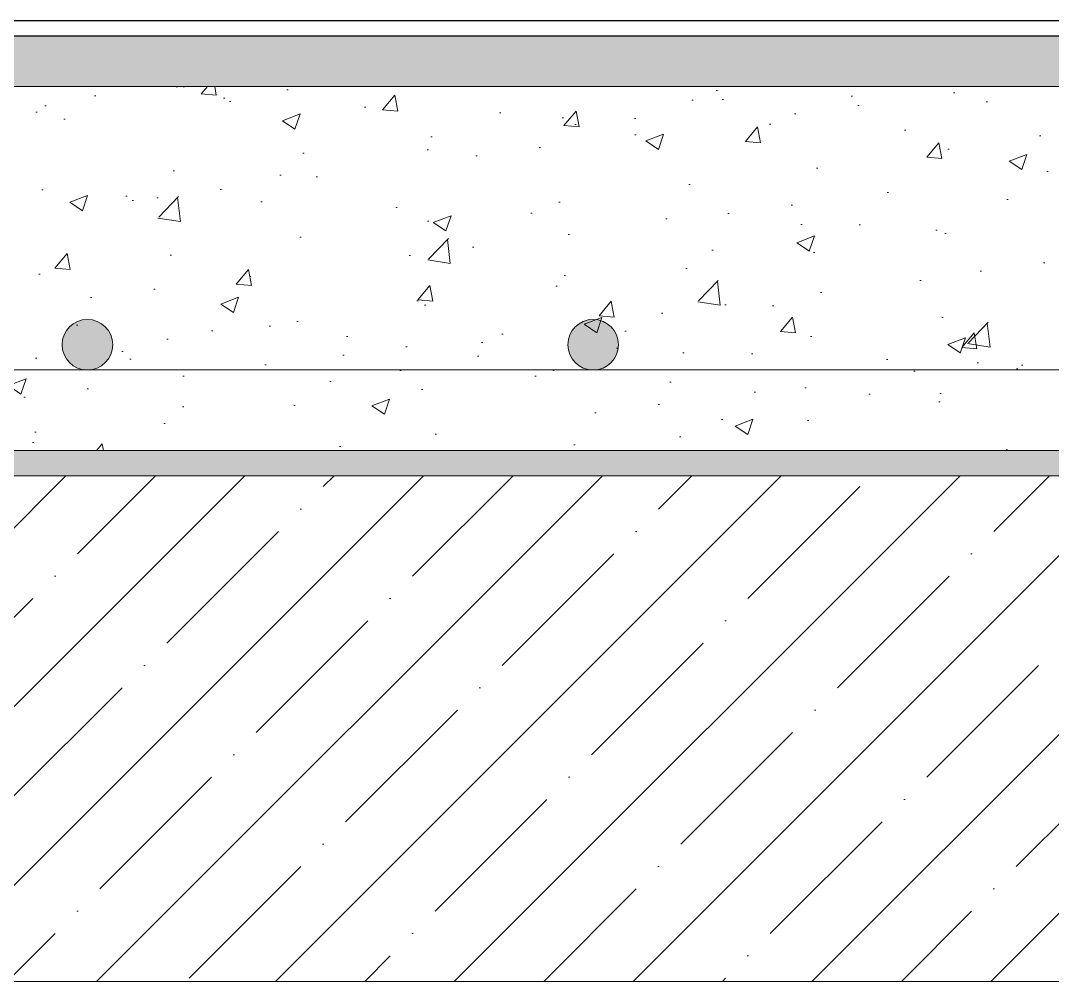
# Model space of a CAD drawing. Header units: millimetres. Extents: x 77165 to 11476408, y -193619 to 1121001.
# Drawn here: x 207191 to 209231, y 327092 to 328992 of the extents above; entities that cross this region are included whole.
import ezdxf

# ---------------------------------------------------------------- set-up
doc = ezdxf.new("R2010")
doc.units = ezdxf.units.MM
doc.layers.add('Элементы узлов', color=7, linetype='Continuous', lineweight=9)

msp = doc.modelspace()

# ---------------------------------------------------------------- hatches: boundary and pattern name
at = {"layer": 'Элементы узлов', "transparency": 33554559}
h = msp.add_hatch(dxfattribs=at)
h.set_pattern_fill('AR-CONC', color=256, scale=0.5, style=0)
h.set_pattern_definition([(50, (802802.44, -1341716.294), (91.0923345, -7.9695428), [9.525, -104.775]), (355, (802802.44, -1341716.29), (-17.6217107, 95.5284226), [7.62, -83.820292]), (100.4514447, (802810.03, -1341716.96), (73.4706235, 87.558876), [8.0950044, -89.0451223]), (46.1842, (802802.44, -1341690.89), (135.5395204, -21.021164), [14.2875, -157.1625]), (96.635558, (802813.73, -1341692.65), (118.702067, 123.713062), [12.142512, -133.567804]), (351.184151, (802802.44, -1341690.9), (118.702067, 123.713062), [11.429984, -125.729866]), (21, (802815.14, -1341697.244), (75.8071956, -51.132599), [9.525, -104.775]), (326, (802815.14, -1341697.24), (30.901014, 92.093983), [7.62, -83.82]), (71.451445, (802821.46, -1341701.505), (106.7082096, 40.9613844), [8.0950044, -89.044969]), (37.5, (802802.44, -1341716.294), (1.5443016, 42.27751944), [0, -82.804, 0, -85.09, 0, -84.1375]), (7.5, (802802.44, -1341716.294), (33.4098313, 50.0902874), [0, -48.514, 0, -80.899, 0, -32.0675]), (327.5, (802774.118, -1341716.294), (67.7952976, -2.864372), [0, -31.75, 0, -99.06, 0, -131.445]), (317.5, (802761.42, -1341716.294), (74.0645907, 12.7132455), [0, -41.275, 0, -65.786, 0, -93.345])])
h.paths.add_polyline_path([(210969.62696, 328862.31925), (210969.62696, 328962.31925), (204144.21438, 328962.31925), (204144.21438, 328862.31925)])
at = {"layer": 'Элементы узлов', "ltscale": 100, "true_color": 0x000000}
h = msp.add_hatch(dxfattribs=at)
h.set_pattern_fill('AR-CONC', color=18, scale=50, style=0)
h.set_pattern_definition([(50, (-4474185.95, 1060738.94), (358.630091, -31.376067), [37.5, -412.5]), (355, (-4474185.95, 1060738.94), (-69.375667, 376.096067), [30, -330]), (100.4514445, (-4474156.06, 1060736.32), (289.254423, 344.719995), [31.870096, -350.571056]), (46.1842, (-4474185.95, 1060838.94), (533.620665, -82.75964), [56.25, -618.75]), (96.635635, (-4474141.5, 1060832.04), (467.33097, 487.0593), [47.80517, -525.85688]), (351.184164, (-4474185.95, 1060838.94), (467.33097, 487.0593), [45, -495]), (21, (-4474135.95, 1060813.94), (298.453526, -201.309445), [37.5, -412.5]), (326, (-4474135.95, 1060813.94), (121.657666, 362.575023), [30, -330]), (71.451445, (-4474111.08, 1060797.16), (420.111188, 161.265576), [31.870095, -350.571056]), (37.5, (-4474185.95, 1060738.94), (6.0799277, 166.446927), [0, -326, 0, -335, 0, -331.25]), (7.5, (-4474185.95, 1060738.94), (131.534769, 197.205856), [0, -191, 0, -318.5, 0, -126.25]), (327.5, (-4474297.45, 1060738.94), (266.911218, -11.277436), [0, -125, 0, -390, 0, -517.5]), (317.5, (-4474347.45, 1060738.94), (291.593085, 50.052491), [0, -162.5, 0, -259, 0, -367.5])])
h.paths.add_polyline_path([(210969.62696, 328862.31925), (204144.21438, 328862.31925), (204144.21438, 328142.31925), (210969.62696, 328142.31925)])
at = {"layer": 'Элементы узлов', "transparency": 33554687}
h = msp.add_hatch(color=256, dxfattribs=at)
h.set_gradient(color2=(0, 0, 0), tint=1, name='SPHERICAL')
h.paths.add_polyline_path([(207372.82603, 328351.395, 1), (207272.82603, 328351.395, 1)])
h = msp.add_hatch(color=256, dxfattribs=at)
h.set_gradient(color2=(0, 0, 0), tint=1, name='SPHERICAL')
h.paths.add_polyline_path([(208372.82603, 328351.395, 1), (208272.82603, 328351.395, 1)])
msp.add_hatch(color=256, dxfattribs=at).paths.add_polyline_path([(204144.21438, 328142.31925), (204144.21438, 328092.31925), (210969.62696, 328092.31925), (210969.62696, 328142.31925)])
at = {"layer": 'Элементы узлов', "ltscale": 100, "true_color": 0x000000}
h = msp.add_hatch(dxfattribs=at)
h.set_pattern_fill('ANSI35', color=18, scale=1000, style=0)
h.set_pattern_definition([(45, (-4474185.95, 1060588.94), (-176.776695, 176.776695), []), (45, (-4474009.17, 1060588.94), (-176.776695, 176.776695), [312.5, -62.5, 0, -62.5])])
h.paths.add_polyline_path([(210969.62696, 328092.31925), (204144.21438, 328092.31925), (204144.21438, 327092.31925), (210969.62696, 327092.31925)])

# ---------------------------------------------------------------- linework, layer by layer
at = {"layer": 'Элементы узлов', "lineweight": 30}
for p, q in [((204144.21438, 328992.31925), (210969.62696, 328992.31925)), ((204144.21438, 328962.31925), (210969.62696, 328962.31925))]:
    msp.add_line(p, q, dxfattribs=at)
at = {"layer": 'Элементы узлов'}
for points in [[(204144.21438, 328862.31925), (210969.62696, 328862.31925)], [(210969.62696, 328301.395), (204144.21438, 328301.395)], [(204144.21438, 328142.31925), (204144.21438, 328142.31925), (210969.62696, 328142.31925)]]:
    msp.add_lwpolyline(points, dxfattribs=at)
at = {"layer": 'Элементы узлов', "color": 18, "lineweight": 5, "ltscale": 100, "true_color": 0x000000}
msp.add_lwpolyline([(204144.21438, 328092.31925), (210969.62696, 328092.31925), (210969.62696, 327092.31925), (204144.21438, 327092.31925)], close=True, dxfattribs=at)
at = {"layer": 'Элементы узлов'}
for centre in [(207322.82603, 328351.395), (208322.82603, 328351.395)]:
    msp.add_circle(centre, 50, dxfattribs=at)

doc.saveas('drawing.dxf')
